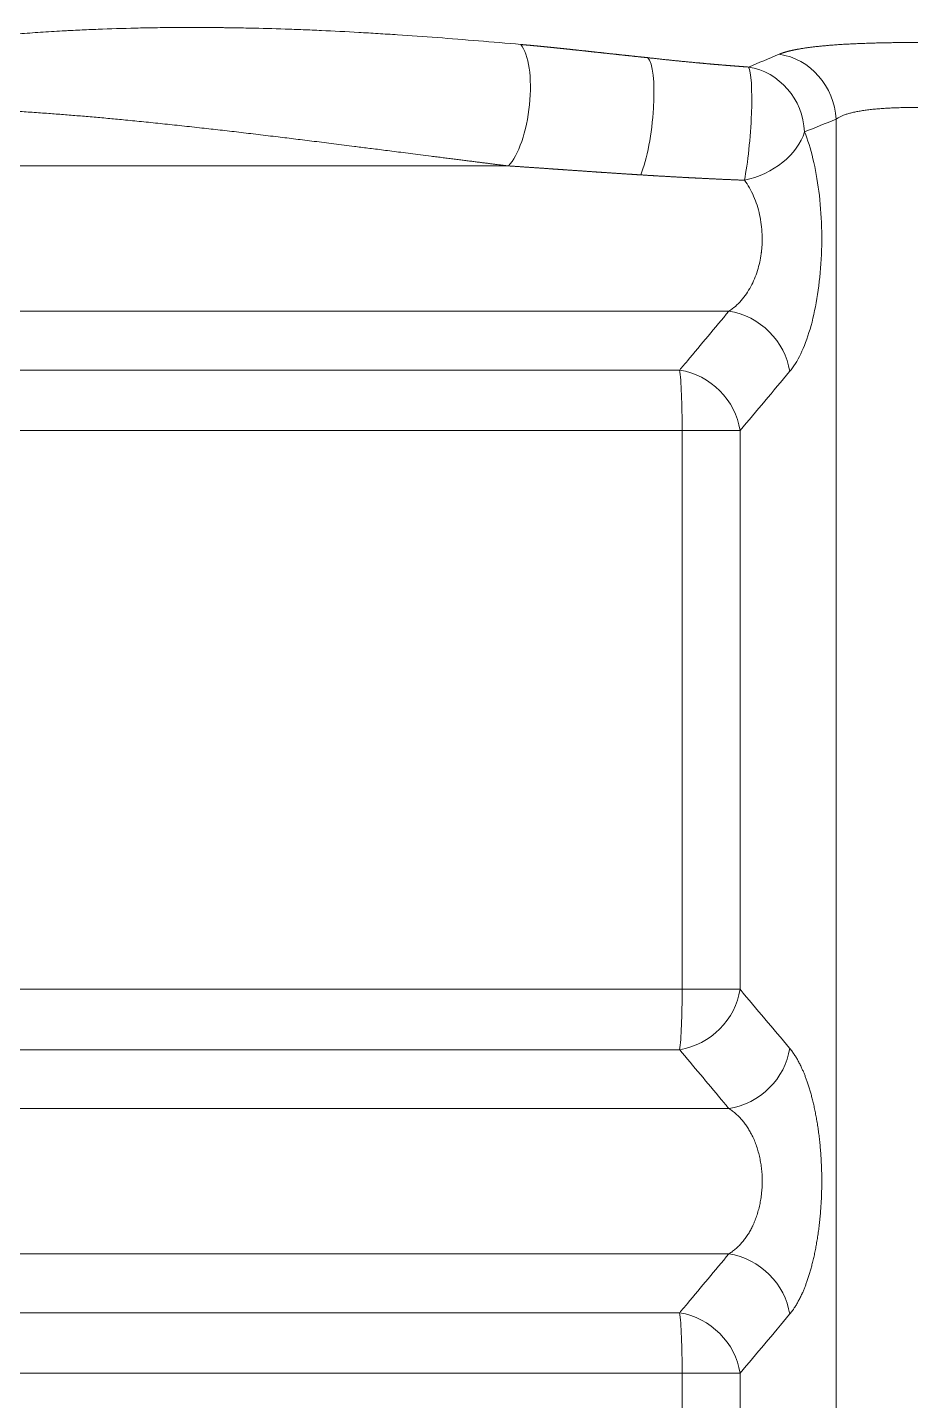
# Model space of a CAD drawing. Header units: millimetres. Extents: x 4664 to 8864, y -38 to 2932.
# Drawn here: x 8042.34 to 8059.81, y 1728.49 to 1755.65 of the extents above; entities that cross this region are included whole.
import ezdxf

# ---------------------------------------------------------------- set-up
doc = ezdxf.new("R2010")
doc.units = ezdxf.units.MM

msp = doc.modelspace()

# ---------------------------------------------------------------- linework, layer by layer
at = {"lineweight": 5}
for p, q in [((8058.337, 1724.447), (8058.337, 1753.84)), ((8051.856, 1752.914), (7999.933, 1752.914)), ((8056.217, 1750.041), (8027.689, 1750.041)), ((8055.244, 1748.876), (8034.432, 1748.876)), ((8035.059, 1747.682), (8056.437, 1747.682)), ((8055.293, 1747.682), (8055.293, 1736.626)), ((8056.437, 1736.626), (8056.437, 1747.682)), ((8035.059, 1736.626), (8056.437, 1736.626)), ((8034.432, 1735.431), (8055.244, 1735.431)), ((8056.217, 1734.266), (8027.689, 1734.266)), ((8056.217, 1731.393), (7999.933, 1731.393)), ((8055.244, 1730.228), (8003.268, 1730.228)), ((8002.857, 1729.033), (8056.437, 1729.033)), ((8055.293, 1729.033), (8055.293, 1727.335)), ((8056.437, 1727.335), (8056.437, 1729.033))]:
    msp.add_line(p, q, dxfattribs=at)
at = {"lineweight": 5, "extrusion": (0, 0, -1)}
for centre, major_axis, ratio, start_param, end_param in [((8051.8, 1754.109), (-0.16, -1.296), 0.35862, 3.471847, 5.83836), ((8054.417, 1753.784), (-0.148, -1.298), 0.217615, 3.320457, 5.62619), ((8057.11, 1753.84), (-0.494, 1.209), 0.930648, 0.494462, 1.934188), ((8056.485, 1753.59), (-0.095, -1.302), 0.121176, 3.317435, 5.530999), ((8056.485, 1753.59), (-0.477, 1.216), 0.931354, 0.497131, 1.920946), ((8056.485, 1753.59), (-1.212, -0.485), 0.714518, 3.652384, 4.960449), ((8039.684, 1788.775), (44.076, 0), 0.874816, 1.133821, 1.149419), ((8056.192, 1748.847), (-1, 0.84), 0.87029, 0.960013, 2.374005), ((8055.21, 1747.682), (0, -1.306), 0.063029, 3.557424, 4.712389), ((8055.21, 1747.682), (-0.997, 0.843), 0.871092, 0.962939, 2.371211), ((8055.21, 1736.626), (0, -1.306), 0.063029, 4.712389, 5.867354), ((8055.21, 1736.626), (-0.997, -0.843), 0.871092, 3.911974, 5.320246), ((8056.192, 1735.46), (-1, -0.84), 0.87029, 3.909181, 5.323172), ((8056.192, 1730.198), (-1, 0.84), 0.87029, 0.960013, 2.374005), ((8055.21, 1729.033), (0, -1.306), 0.063029, 3.557424, 4.712389), ((8055.21, 1729.033), (-0.997, 0.843), 0.871092, 0.962939, 2.371211)]:
    msp.add_ellipse(centre, major_axis=major_axis, ratio=ratio, start_param=start_param, end_param=end_param, dxfattribs=at)
at = {"lineweight": 5}
for points, degree, knots in [([(8052.102, 1755.317), (8051.817, 1755.342), (8051.538, 1755.366), (8050.987, 1755.411), (8050.717, 1755.433), (8050.184, 1755.473), (8049.921, 1755.491), (8049.534, 1755.517), (8049.405, 1755.525), (8049.15, 1755.541), (8049.024, 1755.548), (8048.647, 1755.57), (8048.4, 1755.582), (8048.035, 1755.599), (8047.915, 1755.604), (8047.736, 1755.611), (8047.676, 1755.613), (8047.558, 1755.618), (8047.499, 1755.62), (8047.205, 1755.63), (8046.974, 1755.636), (8046.633, 1755.643), (8046.521, 1755.645), (8046.353, 1755.648), (8046.269, 1755.649), (8046.172, 1755.65), (8046.124, 1755.65), (8046.1, 1755.651), (8046.088, 1755.651), (8046.082, 1755.651), (8046.079, 1755.651), (8046.077, 1755.651), (8046.077, 1755.651), (8046.076, 1755.651), (8046.076, 1755.651), (8046.076, 1755.651), (8046.076, 1755.651), (8046.076, 1755.651), (8046.076, 1755.651), (8045.937, 1755.652), (8045.662, 1755.654), (8045.26, 1755.653), (8044.866, 1755.649), (8044.609, 1755.644), (8044.229, 1755.635), (8043.981, 1755.627), (8043.618, 1755.613), (8043.499, 1755.608), (8043.322, 1755.6), (8043.234, 1755.595), (8043.132, 1755.59), (8043.082, 1755.587), (8043.056, 1755.586), (8043.044, 1755.585), (8043.037, 1755.585), (8043.034, 1755.585), (8043.033, 1755.585), (8043.032, 1755.585), (8043.032, 1755.585), (8043.031, 1755.585), (8043.031, 1755.585), (8043.031, 1755.585), (8043.031, 1755.585), (8043.031, 1755.585), (8042.887, 1755.576), (8042.601, 1755.559), (8042.181, 1755.529), (8041.769, 1755.495), (8041.367, 1755.457), (8040.974, 1755.416), (8040.591, 1755.372), (8040.217, 1755.325), (8039.975, 1755.291), (8039.855, 1755.274)], 3, [0, 0, 0, 0, 0.0625, 0.0625, 0.125, 0.125, 0.1875, 0.1875, 0.21875, 0.21875, 0.25, 0.25, 0.3125, 0.3125, 0.34375, 0.34375, 0.359375, 0.359375, 0.375, 0.375, 0.4375, 0.4375, 0.46875, 0.46875, 0.484375, 0.492188, 0.496094, 0.498047, 0.499023, 0.499512, 0.499756, 0.499878, 0.499939, 0.499969, 0.499985, 0.499992, 0.499996, 0.499996, 0.5, 0.5, 0.53125, 0.5625, 0.59375, 0.625, 0.625, 0.6875, 0.6875, 0.71875, 0.71875, 0.734375, 0.742188, 0.746094, 0.748047, 0.749023, 0.749512, 0.749756, 0.749878, 0.749939, 0.749969, 0.749985, 0.749992, 0.749996, 0.749996, 0.75, 0.75, 0.78125, 0.8125, 0.84375, 0.875, 0.90625, 0.9375, 0.96875, 1, 1, 1, 1]), ([(8054.613, 1755.055), (8054.607, 1755.056), (8054.595, 1755.057), (8054.576, 1755.059), (8054.558, 1755.061), (8054.539, 1755.063), (8054.521, 1755.065), (8054.503, 1755.067), (8054.484, 1755.069), (8054.466, 1755.071), (8054.448, 1755.073), (8054.429, 1755.074), (8054.411, 1755.076), (8054.393, 1755.078), (8054.374, 1755.08), (8054.356, 1755.082), (8054.338, 1755.084), (8054.32, 1755.086), (8054.301, 1755.088), (8054.283, 1755.09), (8054.265, 1755.092), (8054.247, 1755.094), (8054.229, 1755.096), (8054.211, 1755.098), (8054.193, 1755.1), (8054.175, 1755.102), (8054.157, 1755.104), (8054.138, 1755.105), (8054.12, 1755.107), (8054.102, 1755.109), (8054.084, 1755.111), (8054.067, 1755.113), (8054.049, 1755.115), (8054.031, 1755.117), (8054.013, 1755.119), (8053.995, 1755.121), (8053.977, 1755.123), (8053.959, 1755.125), (8053.941, 1755.127), (8053.923, 1755.129), (8053.906, 1755.131), (8053.888, 1755.133), (8053.87, 1755.134), (8053.852, 1755.136), (8053.835, 1755.138), (8053.817, 1755.14), (8053.799, 1755.142), (8053.782, 1755.144), (8053.764, 1755.146), (8053.746, 1755.148), (8053.729, 1755.15), (8053.711, 1755.152), (8053.693, 1755.154), (8053.676, 1755.156), (8053.658, 1755.157), (8053.641, 1755.159), (8053.623, 1755.161), (8053.606, 1755.163), (8053.588, 1755.165), (8053.571, 1755.167), (8053.553, 1755.169), (8053.536, 1755.171), (8053.519, 1755.173), (8053.501, 1755.174), (8053.484, 1755.176), (8053.467, 1755.178), (8053.449, 1755.18), (8053.432, 1755.182), (8053.415, 1755.184), (8053.397, 1755.186), (8053.38, 1755.188), (8053.363, 1755.189), (8053.346, 1755.191), (8053.328, 1755.193), (8053.311, 1755.195), (8053.294, 1755.197), (8053.277, 1755.199), (8053.26, 1755.201), (8053.243, 1755.202), (8053.225, 1755.204), (8053.208, 1755.206), (8053.191, 1755.208), (8053.174, 1755.21), (8053.157, 1755.212), (8053.14, 1755.213), (8053.123, 1755.215), (8053.106, 1755.217), (8053.089, 1755.219), (8053.072, 1755.221), (8053.055, 1755.222), (8053.038, 1755.224), (8053.022, 1755.226), (8053.005, 1755.228), (8052.988, 1755.23), (8052.971, 1755.231), (8052.954, 1755.233), (8052.937, 1755.235), (8052.92, 1755.237), (8052.904, 1755.238), (8052.887, 1755.24), (8052.87, 1755.242), (8052.853, 1755.244), (8052.837, 1755.245), (8052.82, 1755.247), (8052.803, 1755.249), (8052.787, 1755.25), (8052.77, 1755.252), (8052.753, 1755.254), (8052.737, 1755.256), (8052.72, 1755.257), (8052.704, 1755.259), (8052.687, 1755.261), (8052.671, 1755.262), (8052.654, 1755.264), (8052.638, 1755.266), (8052.621, 1755.267), (8052.605, 1755.269), (8052.588, 1755.271), (8052.572, 1755.272), (8052.555, 1755.274), (8052.539, 1755.275), (8052.522, 1755.277), (8052.506, 1755.279), (8052.49, 1755.28), (8052.473, 1755.282), (8052.457, 1755.284), (8052.441, 1755.285), (8052.425, 1755.287), (8052.408, 1755.288), (8052.392, 1755.29), (8052.376, 1755.291), (8052.36, 1755.293), (8052.343, 1755.294), (8052.327, 1755.296), (8052.311, 1755.298), (8052.295, 1755.299), (8052.279, 1755.301), (8052.262, 1755.302), (8052.246, 1755.304), (8052.23, 1755.305), (8052.214, 1755.306), (8052.198, 1755.308), (8052.182, 1755.309), (8052.166, 1755.311), (8052.15, 1755.312), (8052.134, 1755.314), (8052.118, 1755.315), (8052.107, 1755.316), (8052.102, 1755.317)], 3, [0, 0, 0, 0, 0.007138, 0.014272, 0.021401, 0.028526, 0.035646, 0.042762, 0.049873, 0.05698, 0.064082, 0.07118, 0.078274, 0.085363, 0.092448, 0.099529, 0.106605, 0.113677, 0.120744, 0.127807, 0.134866, 0.141921, 0.148971, 0.156017, 0.163058, 0.170096, 0.177129, 0.184158, 0.191182, 0.198203, 0.205219, 0.212231, 0.219239, 0.226242, 0.233242, 0.240237, 0.247228, 0.254215, 0.261198, 0.268177, 0.275151, 0.282122, 0.289088, 0.296051, 0.303009, 0.309963, 0.316913, 0.323859, 0.330801, 0.33774, 0.344674, 0.351604, 0.35853, 0.365452, 0.37237, 0.379284, 0.386195, 0.393101, 0.400003, 0.406902, 0.413796, 0.420687, 0.427574, 0.434457, 0.441336, 0.448212, 0.455083, 0.461951, 0.468815, 0.475675, 0.482531, 0.489383, 0.496232, 0.503077, 0.509918, 0.516756, 0.52359, 0.53042, 0.537246, 0.544069, 0.550888, 0.557703, 0.564515, 0.571323, 0.578127, 0.584928, 0.591725, 0.598519, 0.605309, 0.612095, 0.618878, 0.625658, 0.632433, 0.639206, 0.645974, 0.65274, 0.659501, 0.66626, 0.673015, 0.679766, 0.686514, 0.693258, 0.699999, 0.706737, 0.713471, 0.720202, 0.72693, 0.733654, 0.740375, 0.747092, 0.753806, 0.760517, 0.767225, 0.773929, 0.78063, 0.787328, 0.794022, 0.800713, 0.807401, 0.814086, 0.820767, 0.827446, 0.834121, 0.840793, 0.847462, 0.854127, 0.86079, 0.867449, 0.874105, 0.880759, 0.887409, 0.894056, 0.9007, 0.907341, 0.913978, 0.920613, 0.927245, 0.933874, 0.9405, 0.947123, 0.953743, 0.96036, 0.966974, 0.973585, 0.980193, 0.986798, 0.9934, 1, 1, 1, 1]), ([(8062.41, 1755.122), (8062.41, 1755.123), (8062.408, 1755.124), (8062.405, 1755.125), (8062.402, 1755.126), (8062.4, 1755.127), (8062.397, 1755.128), (8062.394, 1755.129), (8062.391, 1755.13), (8062.388, 1755.132), (8062.386, 1755.133), (8062.383, 1755.134), (8062.38, 1755.135), (8062.377, 1755.136), (8062.374, 1755.137), (8062.371, 1755.138), (8062.368, 1755.139), (8062.365, 1755.14), (8062.362, 1755.141), (8062.359, 1755.143), (8062.356, 1755.144), (8062.353, 1755.145), (8062.35, 1755.146), (8062.347, 1755.147), (8062.344, 1755.148), (8062.341, 1755.149), (8062.337, 1755.15), (8062.334, 1755.151), (8062.331, 1755.152), (8062.328, 1755.153), (8062.325, 1755.154), (8062.321, 1755.155), (8062.318, 1755.156), (8062.315, 1755.157), (8062.312, 1755.158), (8062.308, 1755.159), (8062.305, 1755.161), (8062.302, 1755.162), (8062.298, 1755.163), (8062.295, 1755.164), (8062.291, 1755.165), (8062.288, 1755.166), (8062.284, 1755.167), (8062.281, 1755.168), (8062.278, 1755.169), (8062.274, 1755.17), (8062.27, 1755.171), (8062.267, 1755.172), (8062.263, 1755.173), (8062.26, 1755.174), (8062.256, 1755.175), (8062.253, 1755.176), (8062.249, 1755.177), (8062.245, 1755.178), (8062.242, 1755.179), (8062.238, 1755.18), (8062.234, 1755.181), (8062.23, 1755.182), (8062.227, 1755.183), (8062.223, 1755.183), (8062.219, 1755.184), (8062.215, 1755.185), (8062.211, 1755.186), (8062.208, 1755.187), (8062.204, 1755.188), (8062.2, 1755.189), (8062.196, 1755.19), (8062.192, 1755.191), (8062.188, 1755.192), (8062.184, 1755.193), (8062.18, 1755.194), (8062.176, 1755.195), (8062.172, 1755.196), (8062.168, 1755.197), (8062.164, 1755.198), (8062.16, 1755.199), (8062.156, 1755.199), (8062.151, 1755.2), (8062.147, 1755.201), (8062.143, 1755.202), (8062.139, 1755.203), (8062.135, 1755.204), (8062.131, 1755.205), (8062.126, 1755.206), (8062.122, 1755.207), (8062.118, 1755.208), (8062.114, 1755.209), (8062.109, 1755.209), (8062.105, 1755.21), (8062.101, 1755.211), (8062.096, 1755.212), (8062.092, 1755.213), (8062.087, 1755.214), (8062.083, 1755.215), (8062.078, 1755.216), (8062.074, 1755.216), (8062.07, 1755.217), (8062.065, 1755.218), (8062.06, 1755.219), (8062.056, 1755.22), (8062.051, 1755.221), (8062.047, 1755.222), (8062.042, 1755.222), (8062.038, 1755.223), (8062.033, 1755.224), (8062.028, 1755.225), (8062.024, 1755.226), (8062.019, 1755.227), (8061.982, 1755.233), (8061.91, 1755.245), (8061.796, 1755.261), (8061.676, 1755.275), (8061.548, 1755.288), (8061.413, 1755.3), (8061.271, 1755.311), (8061.124, 1755.321), (8060.972, 1755.329), (8060.815, 1755.336), (8060.674, 1755.341), (8060.55, 1755.345), (8060.446, 1755.348), (8060.341, 1755.35), (8060.236, 1755.352), (8060.13, 1755.354), (8060.023, 1755.355), (8059.916, 1755.355), (8059.827, 1755.355), (8059.758, 1755.355), (8059.708, 1755.355), (8059.658, 1755.355), (8059.608, 1755.355), (8059.558, 1755.354), (8059.508, 1755.354), (8059.458, 1755.353), (8059.408, 1755.352), (8059.359, 1755.352), (8059.309, 1755.351), (8059.26, 1755.35), (8059.211, 1755.349), (8059.161, 1755.347), (8059.112, 1755.346), (8059.063, 1755.345), (8059.014, 1755.343), (8058.942, 1755.341), (8058.848, 1755.337), (8058.734, 1755.333), (8058.622, 1755.327), (8058.513, 1755.322), (8058.408, 1755.315), (8058.304, 1755.308), (8058.224, 1755.302), (8058.165, 1755.297), (8058.125, 1755.293), (8058.086, 1755.289), (8058.047, 1755.286), (8058.01, 1755.282), (8057.972, 1755.278), (8057.936, 1755.274), (8057.9, 1755.27), (8057.864, 1755.266), (8057.83, 1755.261), (8057.796, 1755.257), (8057.762, 1755.252), (8057.729, 1755.247), (8057.697, 1755.243), (8057.665, 1755.238), (8057.634, 1755.232), (8057.611, 1755.228), (8057.595, 1755.226), (8057.587, 1755.224), (8057.578, 1755.223), (8057.57, 1755.221), (8057.561, 1755.219), (8057.553, 1755.218), (8057.545, 1755.216), (8057.537, 1755.215), (8057.529, 1755.213), (8057.52, 1755.211), (8057.512, 1755.21), (8057.505, 1755.208), (8057.497, 1755.207), (8057.489, 1755.205), (8057.481, 1755.203), (8057.473, 1755.202), (8057.466, 1755.2), (8057.458, 1755.198), (8057.451, 1755.196), (8057.443, 1755.195), (8057.436, 1755.193), (8057.429, 1755.191), (8057.421, 1755.19), (8057.414, 1755.188), (8057.407, 1755.186), (8057.4, 1755.184), (8057.393, 1755.183), (8057.386, 1755.181), (8057.379, 1755.179), (8057.373, 1755.177), (8057.366, 1755.175), (8057.359, 1755.174), (8057.353, 1755.172), (8057.346, 1755.17), (8057.34, 1755.168), (8057.333, 1755.166), (8057.327, 1755.164), (8057.321, 1755.162), (8057.315, 1755.16), (8057.308, 1755.159), (8057.302, 1755.157), (8057.296, 1755.155), (8057.29, 1755.153), (8057.285, 1755.151), (8057.279, 1755.149), (8057.273, 1755.147), (8057.267, 1755.145), (8057.262, 1755.143), (8057.256, 1755.141), (8057.251, 1755.139), (8057.245, 1755.137), (8057.24, 1755.135), (8057.235, 1755.133), (8057.229, 1755.131), (8057.224, 1755.129), (8057.219, 1755.127), (8057.214, 1755.125), (8057.211, 1755.123), (8057.209, 1755.122)], 3, [0, 0, 0, 0, 0.001188, 0.002374, 0.003561, 0.004746, 0.005931, 0.007116, 0.0083, 0.009483, 0.010666, 0.011848, 0.01303, 0.014211, 0.015391, 0.016571, 0.017751, 0.01893, 0.020108, 0.021286, 0.022464, 0.023641, 0.024817, 0.025994, 0.027169, 0.028345, 0.029519, 0.030694, 0.031868, 0.033041, 0.034214, 0.035387, 0.03656, 0.037732, 0.038903, 0.040075, 0.041246, 0.042416, 0.043587, 0.044757, 0.045927, 0.047096, 0.048265, 0.049434, 0.050603, 0.051771, 0.052939, 0.054107, 0.055274, 0.056442, 0.057609, 0.058776, 0.059943, 0.061109, 0.062276, 0.063442, 0.064608, 0.065774, 0.06694, 0.068105, 0.069271, 0.070436, 0.071601, 0.072767, 0.073932, 0.075097, 0.076261, 0.077426, 0.078591, 0.079756, 0.080921, 0.082085, 0.08325, 0.084415, 0.085579, 0.086744, 0.087909, 0.089073, 0.090238, 0.091403, 0.092568, 0.093733, 0.094898, 0.096063, 0.097228, 0.098393, 0.099558, 0.100724, 0.101889, 0.103055, 0.104221, 0.105387, 0.106553, 0.107719, 0.108886, 0.110053, 0.111219, 0.112387, 0.113554, 0.114721, 0.115889, 0.117057, 0.118225, 0.119394, 0.120563, 0.121732, 0.122901, 0.124071, 0.125241, 0.150482, 0.175511, 0.20042, 0.225306, 0.250265, 0.275471, 0.300471, 0.32537, 0.35027, 0.375276, 0.391019, 0.406675, 0.422272, 0.437834, 0.45339, 0.468966, 0.484588, 0.500283, 0.507584, 0.514876, 0.522162, 0.529445, 0.536727, 0.544011, 0.5513, 0.558597, 0.565904, 0.573225, 0.580561, 0.587917, 0.595294, 0.602695, 0.610124, 0.617582, 0.625071, 0.643141, 0.661082, 0.678932, 0.696727, 0.714507, 0.732309, 0.750171, 0.757518, 0.764853, 0.772179, 0.779498, 0.786812, 0.794124, 0.801437, 0.808752, 0.816072, 0.8234, 0.830737, 0.838088, 0.845452, 0.852834, 0.860236, 0.867659, 0.875107, 0.877259, 0.87941, 0.88156, 0.883709, 0.885857, 0.888004, 0.890151, 0.892297, 0.894443, 0.896588, 0.898732, 0.900876, 0.90302, 0.905163, 0.907306, 0.909449, 0.911592, 0.913735, 0.915877, 0.91802, 0.920162, 0.922305, 0.924448, 0.926591, 0.928735, 0.930879, 0.933023, 0.935168, 0.937313, 0.939459, 0.941605, 0.943752, 0.9459, 0.948049, 0.950199, 0.952349, 0.9545, 0.956653, 0.958806, 0.960961, 0.963117, 0.965274, 0.967432, 0.969592, 0.971753, 0.973916, 0.97608, 0.978245, 0.980413, 0.982582, 0.984752, 0.986925, 0.989099, 0.991275, 0.993453, 0.995633, 0.997816, 1, 1, 1, 1]), ([(8056.606, 1754.87), (8056.599, 1754.871), (8056.586, 1754.872), (8056.567, 1754.873), (8056.548, 1754.875), (8056.528, 1754.876), (8056.509, 1754.877), (8056.49, 1754.879), (8056.47, 1754.88), (8056.451, 1754.882), (8056.432, 1754.883), (8056.412, 1754.885), (8056.393, 1754.886), (8056.374, 1754.888), (8056.355, 1754.889), (8056.336, 1754.891), (8056.316, 1754.892), (8056.297, 1754.894), (8056.278, 1754.895), (8056.259, 1754.897), (8056.24, 1754.898), (8056.221, 1754.9), (8056.202, 1754.901), (8056.183, 1754.903), (8056.164, 1754.904), (8056.145, 1754.906), (8056.126, 1754.907), (8056.107, 1754.909), (8056.088, 1754.91), (8056.07, 1754.912), (8056.051, 1754.914), (8056.032, 1754.915), (8056.013, 1754.917), (8055.994, 1754.918), (8055.976, 1754.92), (8055.957, 1754.922), (8055.938, 1754.923), (8055.919, 1754.925), (8055.901, 1754.926), (8055.882, 1754.928), (8055.863, 1754.93), (8055.845, 1754.931), (8055.826, 1754.933), (8055.808, 1754.935), (8055.789, 1754.936), (8055.771, 1754.938), (8055.752, 1754.94), (8055.734, 1754.941), (8055.715, 1754.943), (8055.697, 1754.945), (8055.678, 1754.946), (8055.66, 1754.948), (8055.642, 1754.95), (8055.623, 1754.951), (8055.598, 1754.954), (8055.566, 1754.957), (8055.527, 1754.96), (8055.488, 1754.964), (8055.449, 1754.968), (8055.41, 1754.972), (8055.371, 1754.975), (8055.333, 1754.979), (8055.294, 1754.983), (8055.256, 1754.987), (8055.217, 1754.991), (8055.179, 1754.995), (8055.141, 1754.998), (8055.102, 1755.002), (8055.064, 1755.006), (8055.026, 1755.01), (8054.988, 1755.014), (8054.95, 1755.018), (8054.913, 1755.022), (8054.875, 1755.026), (8054.837, 1755.03), (8054.8, 1755.035), (8054.762, 1755.039), (8054.725, 1755.043), (8054.688, 1755.047), (8054.65, 1755.051), (8054.626, 1755.054), (8054.613, 1755.055)], 3, [0, 0, 0, 0, 0.00967, 0.019331, 0.028983, 0.038625, 0.048257, 0.05788, 0.067493, 0.077097, 0.086691, 0.096276, 0.105852, 0.115418, 0.124974, 0.134521, 0.144059, 0.153587, 0.163106, 0.172615, 0.182115, 0.191606, 0.201087, 0.210559, 0.220021, 0.229474, 0.238918, 0.248352, 0.257777, 0.267193, 0.276599, 0.285996, 0.295383, 0.304762, 0.314131, 0.323491, 0.332841, 0.342182, 0.351514, 0.360837, 0.370151, 0.379455, 0.38875, 0.398036, 0.407312, 0.416579, 0.425838, 0.435087, 0.444326, 0.453557, 0.462778, 0.471991, 0.481194, 0.490388, 0.499573, 0.519215, 0.538825, 0.558402, 0.577948, 0.597461, 0.616943, 0.636393, 0.65581, 0.675197, 0.694551, 0.713874, 0.733166, 0.752426, 0.771655, 0.790853, 0.81002, 0.829156, 0.848261, 0.867335, 0.886379, 0.905391, 0.924374, 0.943326, 0.962247, 0.981139, 1, 1, 1, 1]), ([(8039.638, 1754.08), (8039.644, 1754.08), (8039.656, 1754.08), (8039.674, 1754.08), (8039.692, 1754.08), (8039.71, 1754.08), (8039.728, 1754.08), (8039.746, 1754.079), (8039.764, 1754.079), (8039.782, 1754.079), (8039.8, 1754.079), (8039.818, 1754.079), (8039.836, 1754.079), (8039.855, 1754.079), (8039.873, 1754.079), (8039.891, 1754.079), (8039.909, 1754.079), (8039.927, 1754.078), (8039.945, 1754.078), (8039.963, 1754.078), (8039.982, 1754.078), (8040, 1754.078), (8040.018, 1754.077), (8040.036, 1754.077), (8040.055, 1754.077), (8040.073, 1754.077), (8040.091, 1754.077), (8040.11, 1754.076), (8040.128, 1754.076), (8040.146, 1754.076), (8040.165, 1754.076), (8040.183, 1754.075), (8040.201, 1754.075), (8040.22, 1754.075), (8040.238, 1754.074), (8040.257, 1754.074), (8040.275, 1754.074), (8040.294, 1754.073), (8040.312, 1754.073), (8040.331, 1754.073), (8040.349, 1754.072), (8040.368, 1754.072), (8040.386, 1754.071), (8040.405, 1754.071), (8040.423, 1754.071), (8040.442, 1754.07), (8040.461, 1754.07), (8040.479, 1754.069), (8040.498, 1754.069), (8040.517, 1754.068), (8040.535, 1754.068), (8040.554, 1754.067), (8040.573, 1754.067), (8040.592, 1754.066), (8040.61, 1754.066), (8040.629, 1754.065), (8040.648, 1754.065), (8040.667, 1754.064), (8040.686, 1754.064), (8040.704, 1754.063), (8040.723, 1754.063), (8040.742, 1754.062), (8040.761, 1754.061), (8040.78, 1754.061), (8040.799, 1754.06), (8040.818, 1754.06), (8040.837, 1754.059), (8040.856, 1754.058), (8040.875, 1754.058), (8040.894, 1754.057), (8040.913, 1754.056), (8040.932, 1754.056), (8040.951, 1754.055), (8040.97, 1754.054), (8040.989, 1754.053), (8041.008, 1754.053), (8041.027, 1754.052), (8041.047, 1754.051), (8041.066, 1754.051), (8041.085, 1754.05), (8041.104, 1754.049), (8041.123, 1754.048), (8041.143, 1754.047), (8041.162, 1754.047), (8041.181, 1754.046), (8041.201, 1754.045), (8041.311, 1754.04), (8041.515, 1754.031), (8041.815, 1754.015), (8042.124, 1753.996), (8042.441, 1753.975), (8042.704, 1753.957), (8042.91, 1753.941), (8043.057, 1753.93), (8043.206, 1753.918), (8043.356, 1753.905), (8043.508, 1753.893), (8043.661, 1753.879), (8043.815, 1753.866), (8043.97, 1753.852), (8044.127, 1753.837), (8044.352, 1753.816), (8044.648, 1753.786), (8045.019, 1753.748), (8045.403, 1753.708), (8045.782, 1753.666), (8046.157, 1753.624), (8046.528, 1753.581), (8046.91, 1753.536), (8047.285, 1753.49), (8047.655, 1753.445), (8048.022, 1753.4), (8048.409, 1753.351), (8048.716, 1753.313), (8048.941, 1753.284), (8049.079, 1753.266), (8049.228, 1753.248), (8049.386, 1753.227), (8049.555, 1753.206), (8049.733, 1753.183), (8049.921, 1753.159), (8050.12, 1753.134), (8050.296, 1753.111), (8050.445, 1753.092), (8050.562, 1753.077), (8050.674, 1753.063), (8050.783, 1753.049), (8050.887, 1753.036), (8050.987, 1753.024), (8051.082, 1753.011), (8051.174, 1753), (8051.261, 1752.989), (8051.344, 1752.978), (8051.423, 1752.969), (8051.498, 1752.959), (8051.568, 1752.95), (8051.634, 1752.942), (8051.696, 1752.934), (8051.753, 1752.927), (8051.806, 1752.921), (8051.84, 1752.916), (8051.856, 1752.914)], 3, [0, 0, 0, 0, 0.001403, 0.002808, 0.004214, 0.005622, 0.007032, 0.008443, 0.009856, 0.01127, 0.012686, 0.014104, 0.015523, 0.016944, 0.018367, 0.019791, 0.021217, 0.022645, 0.024074, 0.025505, 0.026937, 0.028371, 0.029807, 0.031245, 0.032684, 0.034125, 0.035568, 0.037012, 0.038458, 0.039906, 0.041355, 0.042806, 0.044259, 0.045713, 0.047169, 0.048627, 0.050087, 0.051548, 0.053011, 0.054475, 0.055942, 0.05741, 0.05888, 0.060351, 0.061825, 0.0633, 0.064776, 0.066255, 0.067735, 0.069217, 0.0707, 0.072186, 0.073673, 0.075162, 0.076653, 0.078145, 0.079639, 0.081135, 0.082633, 0.084132, 0.085633, 0.087136, 0.088641, 0.090148, 0.091656, 0.093166, 0.094678, 0.096191, 0.097707, 0.099224, 0.100743, 0.102264, 0.103786, 0.105311, 0.106837, 0.108365, 0.109895, 0.111426, 0.11296, 0.114495, 0.116032, 0.117571, 0.119111, 0.120654, 0.122198, 0.123744, 0.125292, 0.148749, 0.172956, 0.197922, 0.223653, 0.250157, 0.262099, 0.274161, 0.286342, 0.298644, 0.311068, 0.323613, 0.33628, 0.34907, 0.361983, 0.37502, 0.40466, 0.43536, 0.467127, 0.499968, 0.529724, 0.560471, 0.592216, 0.624965, 0.653813, 0.684259, 0.716308, 0.749969, 0.760607, 0.772055, 0.784313, 0.797384, 0.811268, 0.825968, 0.841484, 0.857818, 0.874972, 0.884887, 0.894455, 0.903675, 0.912547, 0.92107, 0.929244, 0.937069, 0.944545, 0.95167, 0.958445, 0.96487, 0.970943, 0.976665, 0.982036, 0.987055, 0.991722, 0.996037, 1, 1, 1, 1]), ([(8058.337, 1753.84), (8058.363, 1753.859), (8058.393, 1753.877), (8058.447, 1753.902), (8058.486, 1753.918), (8058.551, 1753.941), (8058.624, 1753.961), (8058.704, 1753.98), (8058.79, 1753.997), (8058.884, 1754.012), (8058.984, 1754.026), (8059.089, 1754.037), (8059.2, 1754.047), (8059.315, 1754.055), (8059.434, 1754.062), (8059.557, 1754.066), (8059.64, 1754.068), (8059.703, 1754.069), (8059.735, 1754.069), (8059.772, 1754.069), (8059.79, 1754.069), (8059.799, 1754.069), (8059.804, 1754.069), (8059.806, 1754.069), (8059.808, 1754.069), (8059.808, 1754.069), (8059.808, 1754.069), (8059.809, 1754.069), (8059.809, 1754.069), (8059.809, 1754.069), (8059.809, 1754.069), (8059.809, 1754.069), (8059.809, 1754.069), (8059.809, 1754.069), (8059.81, 1754.069), (8059.81, 1754.069), (8059.81, 1754.069), (8059.81, 1754.069), (8059.81, 1754.069), (8059.811, 1754.069), (8059.813, 1754.069), (8059.818, 1754.069), (8059.827, 1754.069), (8059.846, 1754.069), (8059.883, 1754.069), (8059.915, 1754.069), (8059.978, 1754.068), (8060.061, 1754.066), (8060.184, 1754.062), (8060.303, 1754.055), (8060.419, 1754.047), (8060.529, 1754.038), (8060.635, 1754.026), (8060.735, 1754.012), (8060.828, 1753.997), (8060.915, 1753.98), (8060.996, 1753.961), (8061.068, 1753.941), (8061.134, 1753.918), (8061.172, 1753.902), (8061.226, 1753.877), (8061.257, 1753.859), (8061.282, 1753.84)], 3, [0, 0, 0, 0, 0.0625, 0.0625, 0.09375, 0.125, 0.15625, 0.1875, 0.21875, 0.25, 0.28125, 0.3125, 0.34375, 0.375, 0.40625, 0.4375, 0.46875, 0.46875, 0.484375, 0.492187, 0.496094, 0.498047, 0.499023, 0.499512, 0.499756, 0.499878, 0.499939, 0.499969, 0.499985, 0.499992, 0.499992, 0.5, 0.5, 0.500244, 0.500275, 0.500275, 0.500305, 0.500305, 0.500366, 0.500488, 0.500977, 0.501953, 0.503906, 0.507812, 0.515625, 0.53125, 0.53125, 0.5625, 0.59375, 0.625, 0.65625, 0.6875, 0.71875, 0.75, 0.78125, 0.8125, 0.84375, 0.875, 0.90625, 0.9375, 0.9375, 1, 1, 1, 1]), ([(8057.419, 1748.847), (8057.497, 1748.939), (8057.57, 1749.056), (8057.705, 1749.336), (8057.768, 1749.502), (8057.93, 1750.052), (8058.006, 1750.499), (8058.053, 1751.22), (8058.057, 1751.463), (8058.043, 1751.945), (8058.025, 1752.187), (8057.967, 1752.639), (8057.928, 1752.857), (8057.832, 1753.253), (8057.776, 1753.431), (8057.712, 1753.59)], 3, [0, 0, 0, 0, 0.125, 0.125, 0.25, 0.25, 0.5, 0.5, 0.625, 0.625, 0.75, 0.75, 0.875, 0.875, 1, 1, 1, 1]), ([(8051.856, 1752.914), (8051.864, 1752.914), (8051.878, 1752.913), (8051.9, 1752.912), (8051.922, 1752.91), (8051.944, 1752.909), (8051.965, 1752.907), (8051.987, 1752.906), (8052.009, 1752.904), (8052.031, 1752.903), (8052.053, 1752.901), (8052.075, 1752.9), (8052.097, 1752.898), (8052.119, 1752.897), (8052.14, 1752.895), (8052.162, 1752.894), (8052.184, 1752.892), (8052.206, 1752.891), (8052.228, 1752.889), (8052.25, 1752.888), (8052.272, 1752.886), (8052.294, 1752.885), (8052.316, 1752.883), (8052.337, 1752.882), (8052.359, 1752.88), (8052.381, 1752.879), (8052.403, 1752.877), (8052.425, 1752.876), (8052.447, 1752.874), (8052.469, 1752.873), (8052.491, 1752.871), (8052.513, 1752.87), (8052.535, 1752.868), (8052.557, 1752.867), (8052.579, 1752.865), (8052.601, 1752.863), (8052.623, 1752.862), (8052.644, 1752.86), (8052.666, 1752.859), (8052.688, 1752.857), (8052.71, 1752.856), (8052.732, 1752.854), (8052.754, 1752.853), (8052.776, 1752.851), (8052.798, 1752.85), (8052.82, 1752.848), (8052.842, 1752.847), (8052.864, 1752.845), (8052.886, 1752.844), (8052.908, 1752.842), (8052.93, 1752.841), (8052.952, 1752.839), (8052.974, 1752.837), (8052.996, 1752.836), (8053.018, 1752.834), (8053.04, 1752.833), (8053.062, 1752.831), (8053.084, 1752.83), (8053.106, 1752.828), (8053.128, 1752.827), (8053.15, 1752.825), (8053.172, 1752.824), (8053.194, 1752.822), (8053.216, 1752.821), (8053.238, 1752.819), (8053.26, 1752.818), (8053.282, 1752.816), (8053.304, 1752.815), (8053.326, 1752.813), (8053.348, 1752.812), (8053.37, 1752.81), (8053.392, 1752.808), (8053.414, 1752.807), (8053.436, 1752.805), (8053.458, 1752.804), (8053.48, 1752.802), (8053.502, 1752.801), (8053.524, 1752.799), (8053.546, 1752.798), (8053.568, 1752.796), (8053.59, 1752.795), (8053.612, 1752.793), (8053.634, 1752.792), (8053.656, 1752.79), (8053.678, 1752.789), (8053.7, 1752.787), (8053.722, 1752.786), (8053.744, 1752.784), (8053.766, 1752.783), (8053.788, 1752.782), (8053.81, 1752.78), (8053.833, 1752.779), (8053.855, 1752.777), (8053.877, 1752.776), (8053.899, 1752.774), (8053.921, 1752.773), (8053.943, 1752.771), (8053.965, 1752.77), (8053.987, 1752.768), (8054.009, 1752.767), (8054.031, 1752.765), (8054.053, 1752.764), (8054.075, 1752.763), (8054.097, 1752.761), (8054.119, 1752.76), (8054.141, 1752.758), (8054.163, 1752.757), (8054.186, 1752.755), (8054.208, 1752.754), (8054.23, 1752.752), (8054.252, 1752.751), (8054.274, 1752.75), (8054.296, 1752.748), (8054.318, 1752.747), (8054.34, 1752.745), (8054.362, 1752.744), (8054.384, 1752.743), (8054.406, 1752.741), (8054.428, 1752.74), (8054.451, 1752.738), (8054.465, 1752.737), (8054.473, 1752.737)], 3, [0, 0, 0, 0, 0.008443, 0.016885, 0.025326, 0.033767, 0.042207, 0.050647, 0.059085, 0.067523, 0.075961, 0.084397, 0.092833, 0.101269, 0.109703, 0.118137, 0.12657, 0.135003, 0.143435, 0.151866, 0.160297, 0.168726, 0.177156, 0.185584, 0.194012, 0.202439, 0.210865, 0.219291, 0.227716, 0.236141, 0.244564, 0.252987, 0.26141, 0.269832, 0.278253, 0.286673, 0.295093, 0.303512, 0.31193, 0.320348, 0.328765, 0.337181, 0.345597, 0.354012, 0.362426, 0.37084, 0.379253, 0.387665, 0.396077, 0.404488, 0.412898, 0.421308, 0.429717, 0.438125, 0.446533, 0.45494, 0.463346, 0.471752, 0.480157, 0.488561, 0.496965, 0.505368, 0.51377, 0.522172, 0.530573, 0.538973, 0.547373, 0.555772, 0.56417, 0.572568, 0.580965, 0.589362, 0.597758, 0.606153, 0.614547, 0.622941, 0.631334, 0.639727, 0.648119, 0.65651, 0.664901, 0.673291, 0.68168, 0.690068, 0.698457, 0.706844, 0.715231, 0.723617, 0.732002, 0.740387, 0.748771, 0.757155, 0.765537, 0.77392, 0.782301, 0.790682, 0.799062, 0.807442, 0.815821, 0.8242, 0.832577, 0.840954, 0.849331, 0.857707, 0.866082, 0.874457, 0.882831, 0.891204, 0.899577, 0.907949, 0.91632, 0.924691, 0.933061, 0.941431, 0.9498, 0.958168, 0.966536, 0.974903, 0.983269, 0.991635, 1, 1, 1, 1]), ([(8054.473, 1752.737), (8054.48, 1752.737), (8054.496, 1752.736), (8054.519, 1752.734), (8054.542, 1752.733), (8054.565, 1752.731), (8054.588, 1752.73), (8054.611, 1752.728), (8054.635, 1752.727), (8054.658, 1752.726), (8054.681, 1752.724), (8054.704, 1752.723), (8054.728, 1752.721), (8054.751, 1752.72), (8054.774, 1752.719), (8054.798, 1752.717), (8054.821, 1752.716), (8054.845, 1752.714), (8054.868, 1752.713), (8054.891, 1752.712), (8054.915, 1752.71), (8054.939, 1752.709), (8054.962, 1752.708), (8054.986, 1752.706), (8055.009, 1752.705), (8055.033, 1752.704), (8055.057, 1752.702), (8055.08, 1752.701), (8055.104, 1752.7), (8055.128, 1752.698), (8055.152, 1752.697), (8055.175, 1752.696), (8055.199, 1752.694), (8055.223, 1752.693), (8055.247, 1752.692), (8055.271, 1752.69), (8055.295, 1752.689), (8055.319, 1752.688), (8055.343, 1752.686), (8055.367, 1752.685), (8055.391, 1752.684), (8055.415, 1752.683), (8055.439, 1752.681), (8055.463, 1752.68), (8055.487, 1752.679), (8055.511, 1752.678), (8055.535, 1752.676), (8055.56, 1752.675), (8055.584, 1752.674), (8055.608, 1752.673), (8055.632, 1752.671), (8055.657, 1752.67), (8055.681, 1752.669), (8055.705, 1752.668), (8055.73, 1752.667), (8055.754, 1752.665), (8055.779, 1752.664), (8055.803, 1752.663), (8055.828, 1752.662), (8055.852, 1752.661), (8055.877, 1752.659), (8055.901, 1752.658), (8055.926, 1752.657), (8055.95, 1752.656), (8055.975, 1752.655), (8056, 1752.654), (8056.024, 1752.652), (8056.049, 1752.651), (8056.074, 1752.65), (8056.099, 1752.649), (8056.123, 1752.648), (8056.148, 1752.647), (8056.173, 1752.646), (8056.198, 1752.645), (8056.223, 1752.644), (8056.248, 1752.643), (8056.273, 1752.641), (8056.298, 1752.64), (8056.323, 1752.639), (8056.348, 1752.638), (8056.373, 1752.637), (8056.398, 1752.636), (8056.423, 1752.635), (8056.448, 1752.634), (8056.473, 1752.633), (8056.498, 1752.632), (8056.515, 1752.631), (8056.523, 1752.631)], 3, [0, 0, 0, 0, 0.011294, 0.0226, 0.033916, 0.045244, 0.056583, 0.067933, 0.079294, 0.090667, 0.10205, 0.113445, 0.12485, 0.136267, 0.147695, 0.159135, 0.170585, 0.182047, 0.19352, 0.205003, 0.216499, 0.228005, 0.239522, 0.251051, 0.262591, 0.274142, 0.285704, 0.297278, 0.308862, 0.320458, 0.332065, 0.343683, 0.355313, 0.366953, 0.378605, 0.390268, 0.401942, 0.413628, 0.425325, 0.437033, 0.448752, 0.460482, 0.472224, 0.483977, 0.495741, 0.507516, 0.519302, 0.5311, 0.542909, 0.554729, 0.566561, 0.578404, 0.590258, 0.602123, 0.613999, 0.625887, 0.637786, 0.649696, 0.661618, 0.673551, 0.685495, 0.69745, 0.709417, 0.721394, 0.733384, 0.745384, 0.757396, 0.769419, 0.781453, 0.793498, 0.805555, 0.817623, 0.829703, 0.841793, 0.853895, 0.866008, 0.878133, 0.890269, 0.902416, 0.914574, 0.926744, 0.938925, 0.951117, 0.963321, 0.975536, 0.987762, 1, 1, 1, 1]), ([(8056.523, 1752.631), (8056.56, 1752.584), (8056.593, 1752.533), (8056.654, 1752.428), (8056.682, 1752.372), (8056.732, 1752.257), (8056.754, 1752.197), (8056.793, 1752.075), (8056.81, 1752.012), (8056.838, 1751.885), (8056.849, 1751.82), (8056.866, 1751.691), (8056.871, 1751.625), (8056.877, 1751.495), (8056.876, 1751.43), (8056.872, 1751.334), (8056.87, 1751.302), (8056.866, 1751.254), (8056.863, 1751.23), (8056.86, 1751.203), (8056.858, 1751.189), (8056.857, 1751.182), (8056.857, 1751.179), (8056.857, 1751.177), (8056.857, 1751.176), (8056.856, 1751.176), (8056.856, 1751.176), (8056.856, 1751.176), (8056.856, 1751.176), (8056.856, 1751.176), (8056.849, 1751.12), (8056.839, 1751.064), (8056.814, 1750.954), (8056.799, 1750.898), (8056.765, 1750.789), (8056.745, 1750.735), (8056.701, 1750.63), (8056.677, 1750.578), (8056.623, 1750.478), (8056.594, 1750.429), (8056.531, 1750.337), (8056.497, 1750.293), (8056.425, 1750.21), (8056.387, 1750.172), (8056.305, 1750.101), (8056.262, 1750.069), (8056.217, 1750.041)], 3, [0, 0, 0, 0, 0.0625, 0.0625, 0.125, 0.125, 0.1875, 0.1875, 0.25, 0.25, 0.3125, 0.3125, 0.375, 0.375, 0.4375, 0.4375, 0.46875, 0.46875, 0.484375, 0.492187, 0.496094, 0.498047, 0.499023, 0.499512, 0.499756, 0.499878, 0.499939, 0.499969, 0.499969, 0.5, 0.5, 0.5625, 0.5625, 0.625, 0.625, 0.6875, 0.6875, 0.75, 0.75, 0.8125, 0.8125, 0.875, 0.875, 0.9375, 0.9375, 1, 1, 1, 1]), ([(8056.217, 1750.041), (8055.943, 1749.713), (8055.669, 1749.385), (8055.345, 1748.997), (8055.294, 1748.937), (8055.244, 1748.876)], 3, [0, 0, 0, 0, 0.843933, 0.843933, 1, 1, 1, 1]), ([(8055.244, 1735.431), (8055.517, 1735.104), (8055.791, 1734.777), (8056.116, 1734.387), (8056.167, 1734.327), (8056.217, 1734.266)], 3, [0, 0, 0, 0, 0.843933, 0.843933, 1, 1, 1, 1]), ([(8057.419, 1730.198), (8057.556, 1730.362), (8057.73, 1730.752), (8057.832, 1731.06), (8057.917, 1731.405), (8057.984, 1731.788), (8058.03, 1732.197), (8058.054, 1732.62), (8058.054, 1733.044), (8058.03, 1733.469), (8057.984, 1733.872), (8057.917, 1734.255), (8057.832, 1734.6), (8057.73, 1734.907), (8057.556, 1735.297), (8057.419, 1735.46)], 2, [0, 0, 0, 0.125, 0.1875, 0.25, 0.3125, 0.375, 0.4375, 0.5, 0.5625, 0.625, 0.6875, 0.75, 0.8125, 0.875, 1, 1, 1]), ([(8056.217, 1734.266), (8056.242, 1734.25), (8056.267, 1734.233), (8056.314, 1734.198), (8056.337, 1734.179), (8056.382, 1734.14), (8056.425, 1734.098), (8056.485, 1734.032), (8056.54, 1733.961), (8056.591, 1733.887), (8056.622, 1733.835), (8056.644, 1733.796), (8056.655, 1733.777), (8056.667, 1733.754), (8056.672, 1733.742), (8056.675, 1733.736), (8056.677, 1733.733), (8056.678, 1733.732), (8056.678, 1733.731), (8056.678, 1733.731), (8056.678, 1733.731), (8056.678, 1733.731), (8056.678, 1733.731), (8056.678, 1733.731), (8056.678, 1733.73), (8056.695, 1733.697), (8056.726, 1733.628), (8056.766, 1733.521), (8056.8, 1733.41), (8056.828, 1733.296), (8056.85, 1733.181), (8056.866, 1733.064), (8056.872, 1732.985), (8056.875, 1732.926), (8056.876, 1732.897), (8056.877, 1732.863), (8056.877, 1732.846), (8056.877, 1732.837), (8056.877, 1732.834), (8056.877, 1732.831), (8056.877, 1732.83), (8056.877, 1732.751), (8056.873, 1732.672), (8056.86, 1732.555), (8056.85, 1732.478), (8056.828, 1732.362), (8056.8, 1732.249), (8056.766, 1732.138), (8056.739, 1732.067), (8056.718, 1732.014), (8056.707, 1731.988), (8056.693, 1731.958), (8056.686, 1731.944), (8056.682, 1731.936), (8056.68, 1731.933), (8056.68, 1731.931), (8056.679, 1731.93), (8056.679, 1731.929), (8056.679, 1731.929), (8056.679, 1731.929), (8056.679, 1731.929), (8056.679, 1731.929), (8056.679, 1731.929), (8056.666, 1731.902), (8056.638, 1731.85), (8056.592, 1731.773), (8056.541, 1731.698), (8056.485, 1731.627), (8056.425, 1731.561), (8056.382, 1731.519), (8056.338, 1731.48), (8056.315, 1731.461), (8056.267, 1731.425), (8056.242, 1731.408), (8056.217, 1731.393)], 3, [0, 0, 0, 0, 0.03125, 0.03125, 0.0625, 0.0625, 0.09375, 0.125, 0.15625, 0.1875, 0.21875, 0.21875, 0.234375, 0.242188, 0.246094, 0.248047, 0.249023, 0.249512, 0.249756, 0.249878, 0.249939, 0.249969, 0.249985, 0.249985, 0.25, 0.25, 0.28125, 0.3125, 0.34375, 0.375, 0.40625, 0.4375, 0.46875, 0.46875, 0.484375, 0.492188, 0.496094, 0.498047, 0.499023, 0.499023, 0.5, 0.5, 0.5625, 0.5625, 0.59375, 0.625, 0.65625, 0.6875, 0.71875, 0.71875, 0.734375, 0.742188, 0.746094, 0.748047, 0.749023, 0.749512, 0.749756, 0.749878, 0.749939, 0.749969, 0.749985, 0.749985, 0.75, 0.75, 0.78125, 0.8125, 0.84375, 0.875, 0.90625, 0.9375, 0.9375, 0.96875, 0.96875, 1, 1, 1, 1]), ([(8056.217, 1731.393), (8055.943, 1731.064), (8055.669, 1730.736), (8055.345, 1730.349), (8055.294, 1730.288), (8055.244, 1730.228)], 3, [0, 0, 0, 0, 0.843933, 0.843933, 1, 1, 1, 1])]:
    msp.add_open_spline(points, degree=degree, knots=knots, dxfattribs=at)
for points in [[(8057.209, 1755.122), (8057.008, 1755.037), (8056.807, 1754.953), (8056.606, 1754.87)], [(8056.437, 1747.682), (8056.765, 1748.069), (8057.092, 1748.457), (8057.419, 1748.847)], [(8057.419, 1735.46), (8057.092, 1735.85), (8056.765, 1736.238), (8056.437, 1736.626)], [(8056.437, 1729.033), (8056.765, 1729.42), (8057.092, 1729.809), (8057.419, 1730.198)]]:
    msp.add_open_spline(points, degree=3, dxfattribs=at)

doc.saveas('drawing.dxf')
